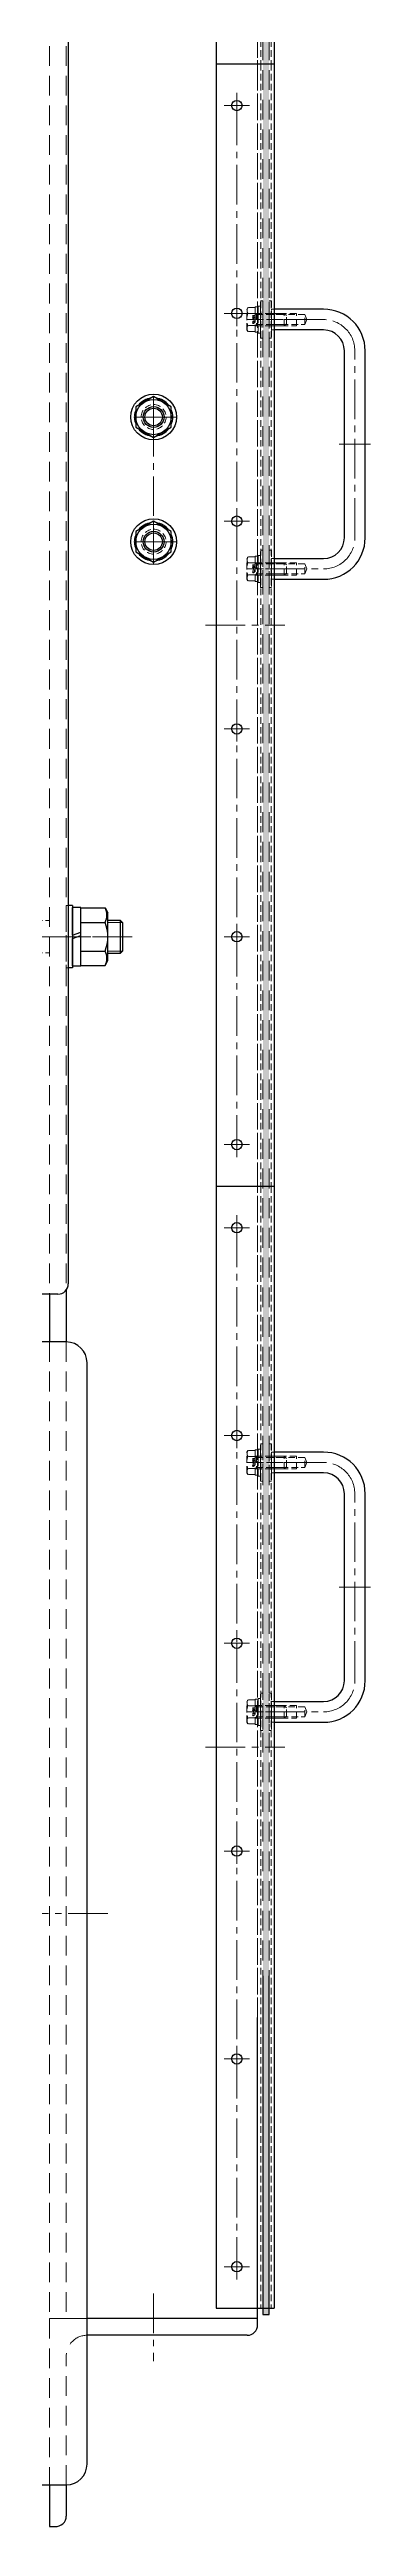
# Model space of a CAD drawing. Header units: millimetres. Extents: x 0 to 51411, y 0 to 16902.
# Drawn here: x 5429 to 5584, y 13201 to 14393 of the extents above; entities that cross this region are included whole.
import ezdxf

# ---------------------------------------------------------------- set-up
doc = ezdxf.new("R2010")
doc.units = ezdxf.units.MM
doc.linetypes.add('CENTER2', pattern=[28.575, 19.05, -3.175, 3.175, -3.175])
doc.linetypes.add('HIDDEN2', pattern=[4.7625, 3.175, -1.5875])
for name, color, linetype, lineweight in [('01_外形線', 7, 'Continuous', 25), ('02_細線', 5, 'Continuous', 13), ('03_かくれ線', 6, 'HIDDEN2', 13), ('04_中心線', 1, 'CENTER2', 9)]:
    doc.layers.add(name, color=color, linetype=linetype, lineweight=lineweight)
doc.styles.add('寸法用', font='simplex.shx', dxfattribs={"width": 0.8, "bigfont": '@extfont2.shx'})

# ---------------------------------------------------------------- blocks, each defined once
blk = doc.blocks.new('*U1436')
at = {"layer": '04_中心線', "color": 0, "linetype": 'CENTER2', "transparency": 16777216}
for p, q in [((-9.5, 0), (-1.2, 0)), ((0, 1.2), (0, 9.5)), ((1.2, 0), (9.5, 0)), ((0, -9.5), (0, -1.2))]:
    blk.add_line(p, q, dxfattribs=at)
at = {"layer": '04_中心線', "color": 0, "linetype": 'Continuous', "transparency": 16777216}
for p, q in [((-0.6, 0), (0.6, 0)), ((0, -0.6), (0, 0.6))]:
    blk.add_line(p, q, dxfattribs=at)
blk = doc.blocks.new('*U1480')
at = {"layer": '04_中心線', "color": 0, "linetype": 'CENTER2', "transparency": 16777216}
for p, q in [((-9.5, 0), (-1.2, 0)), ((0, 1.2), (0, 9.5)), ((1.2, 0), (9.5, 0)), ((0, -9.5), (0, -1.2))]:
    blk.add_line(p, q, dxfattribs=at)
at = {"layer": '04_中心線', "color": 0, "linetype": 'Continuous', "transparency": 16777216}
for p, q in [((-0.6, 0), (0.6, 0)), ((0, -0.6), (0, 0.6))]:
    blk.add_line(p, q, dxfattribs=at)
blk = doc.blocks.new('*U1475')
at = {"layer": '04_中心線', "color": 0, "linetype": 'CENTER2', "transparency": 16777216}
for p, q in [((-6.1, 0), (-0.5, 0)), ((0, 0.5), (0, 6.1)), ((0.5, 0), (6.1, 0)), ((0, -6.1), (0, -0.5))]:
    blk.add_line(p, q, dxfattribs=at)
at = {"layer": '04_中心線', "color": 0, "linetype": 'Continuous', "transparency": 16777216}
for p, q in [((-0.3, 0), (0.3, 0)), ((0, -0.3), (0, 0.3))]:
    blk.add_line(p, q, dxfattribs=at)
blk = doc.blocks.new('*U1476')
at = {"layer": '04_中心線', "color": 0, "linetype": 'CENTER2', "transparency": 16777216}
for p, q in [((-6.1, 0), (-0.5, 0)), ((0, 0.5), (0, 6.1)), ((0.5, 0), (6.1, 0)), ((0, -6.1), (0, -0.5))]:
    blk.add_line(p, q, dxfattribs=at)
at = {"layer": '04_中心線', "color": 0, "linetype": 'Continuous', "transparency": 16777216}
for p, q in [((-0.3, 0), (0.3, 0)), ((0, -0.3), (0, 0.3))]:
    blk.add_line(p, q, dxfattribs=at)
blk = doc.blocks.new('*U1477')
at = {"layer": '04_中心線', "color": 0, "linetype": 'CENTER2', "transparency": 16777216}
for p, q in [((-6.1, 0), (-0.5, 0)), ((0, 0.5), (0, 6.1)), ((0.5, 0), (6.1, 0)), ((0, -6.1), (0, -0.5))]:
    blk.add_line(p, q, dxfattribs=at)
at = {"layer": '04_中心線', "color": 0, "linetype": 'Continuous', "transparency": 16777216}
for p, q in [((-0.3, 0), (0.3, 0)), ((0, -0.3), (0, 0.3))]:
    blk.add_line(p, q, dxfattribs=at)
blk = doc.blocks.new('*U1442')
at = {"layer": '04_中心線', "color": 0, "linetype": 'CENTER2', "transparency": 16777216}
for p, q in [((-6.1, 0), (-0.5, 0)), ((0, 0.5), (0, 6.1)), ((0.5, 0), (6.1, 0)), ((0, -6.1), (0, -0.5))]:
    blk.add_line(p, q, dxfattribs=at)
at = {"layer": '04_中心線', "color": 0, "linetype": 'Continuous', "transparency": 16777216}
for p, q in [((-0.3, 0), (0.3, 0)), ((0, -0.3), (0, 0.3))]:
    blk.add_line(p, q, dxfattribs=at)
blk = doc.blocks.new('*U1443')
at = {"layer": '04_中心線', "color": 0, "linetype": 'CENTER2', "transparency": 16777216}
for p, q in [((-6.1, 0), (-0.5, 0)), ((0, 0.5), (0, 6.1)), ((0.5, 0), (6.1, 0)), ((0, -6.1), (0, -0.5))]:
    blk.add_line(p, q, dxfattribs=at)
at = {"layer": '04_中心線', "color": 0, "linetype": 'Continuous', "transparency": 16777216}
for p, q in [((-0.3, 0), (0.3, 0)), ((0, -0.3), (0, 0.3))]:
    blk.add_line(p, q, dxfattribs=at)
blk = doc.blocks.new('*U1444')
at = {"layer": '04_中心線', "color": 0, "linetype": 'CENTER2', "transparency": 16777216}
for p, q in [((-6.1, 0), (-0.5, 0)), ((0, 0.5), (0, 6.1)), ((0.5, 0), (6.1, 0)), ((0, -6.1), (0, -0.5))]:
    blk.add_line(p, q, dxfattribs=at)
at = {"layer": '04_中心線', "color": 0, "linetype": 'Continuous', "transparency": 16777216}
for p, q in [((-0.3, 0), (0.3, 0)), ((0, -0.3), (0, 0.3))]:
    blk.add_line(p, q, dxfattribs=at)
blk = doc.blocks.new('*U1494')
at = {"layer": '04_中心線', "color": 0, "linetype": 'CENTER2', "transparency": 16777216}
for p, q in [((-6.1, 0), (-0.5, 0)), ((0, 0.5), (0, 6.1)), ((0.5, 0), (6.1, 0)), ((0, -6.1), (0, -0.5))]:
    blk.add_line(p, q, dxfattribs=at)
at = {"layer": '04_中心線', "color": 0, "linetype": 'Continuous', "transparency": 16777216}
for p, q in [((-0.3, 0), (0.3, 0)), ((0, -0.3), (0, 0.3))]:
    blk.add_line(p, q, dxfattribs=at)
blk = doc.blocks.new('*U1495')
at = {"layer": '04_中心線', "color": 0, "linetype": 'CENTER2', "transparency": 16777216}
for p, q in [((-6.1, 0), (-0.5, 0)), ((0, 0.5), (0, 6.1)), ((0.5, 0), (6.1, 0)), ((0, -6.1), (0, -0.5))]:
    blk.add_line(p, q, dxfattribs=at)
at = {"layer": '04_中心線', "color": 0, "linetype": 'Continuous', "transparency": 16777216}
for p, q in [((-0.3, 0), (0.3, 0)), ((0, -0.3), (0, 0.3))]:
    blk.add_line(p, q, dxfattribs=at)
blk = doc.blocks.new('*U1496')
at = {"layer": '04_中心線', "color": 0, "linetype": 'CENTER2', "transparency": 16777216}
for p, q in [((-6.1, 0), (-0.5, 0)), ((0, 0.5), (0, 6.1)), ((0.5, 0), (6.1, 0)), ((0, -6.1), (0, -0.5))]:
    blk.add_line(p, q, dxfattribs=at)
at = {"layer": '04_中心線', "color": 0, "linetype": 'Continuous', "transparency": 16777216}
for p, q in [((-0.3, 0), (0.3, 0)), ((0, -0.3), (0, 0.3))]:
    blk.add_line(p, q, dxfattribs=at)
blk = doc.blocks.new('*U1478')
at = {"layer": '04_中心線', "color": 0, "linetype": 'CENTER2', "transparency": 16777216}
for p, q in [((-6.1, 0), (-0.5, 0)), ((0, 0.5), (0, 6.1)), ((0.5, 0), (6.1, 0)), ((0, -6.1), (0, -0.5))]:
    blk.add_line(p, q, dxfattribs=at)
at = {"layer": '04_中心線', "color": 0, "linetype": 'Continuous', "transparency": 16777216}
for p, q in [((-0.3, 0), (0.3, 0)), ((0, -0.3), (0, 0.3))]:
    blk.add_line(p, q, dxfattribs=at)
blk = doc.blocks.new('*U1479')
at = {"layer": '04_中心線', "color": 0, "linetype": 'CENTER2', "transparency": 16777216}
for p, q in [((-6.1, 0), (-0.5, 0)), ((0, 0.5), (0, 6.1)), ((0.5, 0), (6.1, 0)), ((0, -6.1), (0, -0.5))]:
    blk.add_line(p, q, dxfattribs=at)
at = {"layer": '04_中心線', "color": 0, "linetype": 'Continuous', "transparency": 16777216}
for p, q in [((-0.3, 0), (0.3, 0)), ((0, -0.3), (0, 0.3))]:
    blk.add_line(p, q, dxfattribs=at)
blk = doc.blocks.new('*U1493')
at = {"layer": '04_中心線', "color": 0, "linetype": 'CENTER2', "transparency": 16777216}
for p, q in [((-6.1, 0), (-0.5, 0)), ((0, 0.5), (0, 6.1)), ((0.5, 0), (6.1, 0)), ((0, -6.1), (0, -0.5))]:
    blk.add_line(p, q, dxfattribs=at)
at = {"layer": '04_中心線', "color": 0, "linetype": 'Continuous', "transparency": 16777216}
for p, q in [((-0.3, 0), (0.3, 0)), ((0, -0.3), (0, 0.3))]:
    blk.add_line(p, q, dxfattribs=at)

msp = doc.modelspace()

# ---------------------------------------------------------------- hatches: boundary and pattern name
at = {"transparency": 33554483}
h = msp.add_hatch(color=256, dxfattribs=at)
h.dxf.hatch_style = 1
h.paths.add_polyline_path([(5531.964, 13302.899), (5531.964, 13465.9), (5534.964, 13465.9), (5534.964, 13302.899)])
at = {"layer": '03_かくれ線', "transparency": 33554495}
h = msp.add_hatch(color=256, dxfattribs=at)
h.dxf.hatch_style = 1
h.paths.add_polyline_path([(5531.964, 13465.9), (5531.964, 14925.9), (5534.964, 14925.9), (5534.964, 13465.9)])

# ---------------------------------------------------------------- linework, layer by layer
msp.add_lwpolyline([(5531.964, 13465.9), (5531.964, 13302.899), (5534.964, 13302.899), (5534.964, 13465.9)])
at = {"layer": '01_外形線'}
for p, q in [((5438.467, 15402.91), (5438.467, 13798.91)), ((5509.467, 14925.9), (5509.467, 14385.9)), ((5537.467, 14925.9), (5537.467, 14385.9)), ((5509.467, 14385.9), (5537.467, 14385.9)), ((5509.467, 14385.9), (5537.467, 14385.9)), ((5509.467, 14385.9), (5509.467, 13845.9)), ((5537.467, 14385.9), (5537.467, 13845.9)), ((5561.164, 14267.9), (5537.464, 14267.9)), ((5561.164, 14257.9), (5537.464, 14257.9)), ((5571.164, 14157.9), (5571.164, 14247.9)), ((5581.164, 14157.9), (5581.164, 14247.9)), ((5537.464, 14147.9), (5561.164, 14147.9)), ((5537.464, 14137.9), (5561.164, 14137.9)), ((5457.467, 13973.917), (5463.384, 13973.917)), ((5463.384, 13973.917), (5464.467, 13972.835)), ((5463.384, 13973.917), (5463.384, 13957.917)), ((5464.467, 13972.835), (5464.467, 13959)), ((5463.384, 13957.917), (5457.467, 13957.917)), ((5464.467, 13959), (5463.384, 13957.917)), ((5509.467, 13845.9), (5537.467, 13845.9)), ((5509.467, 13845.9), (5537.467, 13845.9)), ((5509.467, 13845.9), (5509.467, 13305.9)), ((5537.467, 13845.9), (5537.467, 13305.9)), ((5433.467, 13793.91), (5425.467, 13793.91)), ((5429.467, 13793.91), (5429.467, 13792.91)), ((5429.467, 13792.91), (5429.467, 13770.909)), ((5437.467, 13795.91), (5437.467, 13792.91)), ((5437.467, 13792.91), (5437.467, 13770.909)), ((5561.164, 13717.9), (5537.464, 13717.9)), ((5561.164, 13707.9), (5537.464, 13707.9)), ((5571.164, 13607.9), (5571.164, 13697.9)), ((5581.164, 13607.9), (5581.164, 13697.9)), ((5537.464, 13597.9), (5561.164, 13597.9)), ((5537.464, 13587.9), (5561.164, 13587.9)), ((5529.467, 13300.91), (5529.467, 13445.9)), ((5509.467, 13305.9), (5537.467, 13305.9)), ((5529.467, 13300.91), (5447.467, 13300.91)), ((5529.467, 13300.91), (5447.467, 13300.91)), ((5524.467, 13292.91), (5447.467, 13292.91)), ((5529.467, 13297.91), (5529.467, 13300.91)), ((5429.467, 13220.911), (5429.467, 13200.91)), ((5437.467, 13220.911), (5437.467, 13205.91)), ((5429.467, 13200.91), (5432.467, 13200.91))]:
    msp.add_line(p, q, dxfattribs=at)
for points in [[(5479.467, 14225.825), (5470.967, 14220.917)], [(5470.967, 14220.917), (5470.967, 14211.103)], [(5487.967, 14220.917), (5479.467, 14225.825)], [(5487.967, 14211.103), (5487.967, 14220.917)], [(5470.967, 14216.385), (5470.275, 14216.385)], [(5470.967, 14215.635), (5470.275, 14215.635)], [(5470.967, 14211.103), (5479.467, 14206.195)], [(5479.467, 14206.195), (5487.967, 14211.103)], [(5479.467, 14165.825), (5470.967, 14160.917)], [(5470.967, 14160.917), (5470.967, 14151.103)], [(5487.967, 14160.917), (5479.467, 14165.825)], [(5487.967, 14151.103), (5487.967, 14160.917)], [(5470.967, 14156.385), (5470.275, 14156.385)], [(5470.967, 14155.635), (5470.275, 14155.635)], [(5470.967, 14151.103), (5479.467, 14146.195)], [(5479.467, 14146.195), (5487.967, 14151.103)], [(5440.467, 13980.91), (5438.467, 13980.91)], [(5440.467, 13980.91), (5440.467, 13950.91)], [(5440.467, 13966.71), (5440.467, 13979.91)], [(5444.467, 13979.91), (5440.467, 13979.91)], [(5444.467, 13968.166), (5444.467, 13979.91)], [(5444.467, 13952.054), (5444.467, 13979.766)], [(5444.467, 13979.766), (5456.106, 13979.766)], [(5444.467, 13972.838), (5456.106, 13972.838)], [(5456.106, 13979.766), (5457.467, 13977.41)], [(5457.467, 13954.41), (5457.467, 13977.41)], [(5440.467, 13966.71), (5444.467, 13968.166)], [(5440.467, 13965.11), (5444.467, 13966.566)], [(5440.467, 13951.91), (5440.467, 13965.11)], [(5444.467, 13951.91), (5444.467, 13966.566)], [(5444.467, 13958.982), (5456.106, 13958.982)], [(5440.467, 13950.91), (5438.467, 13950.91)], [(5440.467, 13951.91), (5444.467, 13951.91)], [(5444.467, 13952.054), (5456.106, 13952.054)], [(5456.106, 13952.054), (5457.467, 13954.41)]]:
    msp.add_lwpolyline(points, dxfattribs=at)
for points in [[(5478.265, 14225.131, 0.19886685), (5472.169, 14221.611)], [(5486.765, 14221.611, 0.19886685), (5480.669, 14225.131)], [(5470.967, 14219.53, 0.08818739), (5470.275, 14216.385)], [(5470.275, 14215.635, 0.08818739), (5470.967, 14212.49)], [(5472.169, 14210.409, 0.19886685), (5478.265, 14206.889)], [(5480.669, 14206.889, 0.19886685), (5486.765, 14210.409)], [(5487.967, 14212.49, 0.19886685), (5487.967, 14219.53)], [(5478.265, 14165.131, 0.19886685), (5472.169, 14161.611)], [(5486.765, 14161.611, 0.19886685), (5480.669, 14165.131)], [(5470.967, 14159.53, 0.08818739), (5470.275, 14156.385)], [(5470.275, 14155.635, 0.08818739), (5470.967, 14152.49)], [(5472.169, 14150.409, 0.19886685), (5478.265, 14146.889)], [(5480.669, 14146.889, 0.19886685), (5486.765, 14150.409)], [(5487.967, 14152.49, 0.19886685), (5487.967, 14159.53)], [(5456.106, 13972.838, 0.26794907), (5456.106, 13979.766)], [(5456.106, 13958.982, 0.19636667), (5456.106, 13972.838)], [(5456.106, 13952.054, 0.26794907), (5456.106, 13958.982)]]:
    msp.add_lwpolyline(points, format="xyb", dxfattribs=at)
msp.add_lwpolyline([(4739.467, 13760.909), (4739.467, 13230.911, 0.41421356), (4749.467, 13220.911), (5437.467, 13220.911, 0.41421356), (5447.467, 13230.911), (5447.467, 13760.909, 0.41421356), (5437.467, 13770.909), (4749.467, 13770.909, 0.41421356)], format="xyb", close=True, dxfattribs=at)
for centre, radius in [((5519.467, 14365.9), 2.5), ((5519.467, 14265.9), 2.5), ((5479.467, 14216.01), 11), ((5479.467, 14216.01), 8.5), ((5479.467, 14216.01), 5), ((5479.467, 14216.01), 4.188), ((5479.467, 14156.01), 11), ((5479.467, 14156.01), 8.5), ((5479.467, 14156.01), 5), ((5479.467, 14156.01), 4.188), ((5519.467, 14165.9), 2.5), ((5519.467, 14065.9), 2.5), ((5519.467, 13965.9), 2.5), ((5519.467, 13865.9), 2.5), ((5519.467, 13825.9), 2.5), ((5519.467, 13725.9), 2.5), ((5519.467, 13625.9), 2.5), ((5519.467, 13525.9), 2.5), ((5519.467, 13425.9), 2.5), ((5519.467, 13325.9), 2.5)]:
    msp.add_circle(centre, radius, dxfattribs=at)
for centre, radius, start, end in [((5561.164, 14247.9), 20, 0, 90), ((5561.164, 14247.9), 10, 0, 90), ((5561.164, 14157.9), 20, 270, 0), ((5561.164, 14157.9), 10, 270, 0), ((5433.467, 13798.91), 5, 270, 0), ((5561.164, 13697.9), 20, 0, 90), ((5561.164, 13697.9), 10, 0, 90), ((5561.164, 13607.9), 20, 270, 0), ((5561.164, 13607.9), 10, 270, 0), ((5524.467, 13297.91), 5, 270, 0), ((5432.467, 13205.91), 5, 265.961592, 0)]:
    msp.add_arc(centre, radius, start, end, dxfattribs=at)
at = {"layer": '02_細線'}
for p, q in [((5464.467, 13972.835), (5457.467, 13972.835)), ((5464.467, 13959), (5457.467, 13959))]:
    msp.add_line(p, q, dxfattribs=at)
at = {"layer": '03_かくれ線', "ltscale": 3}
for p, q in [((5429.467, 15408.91), (5429.467, 13792.91)), ((5437.467, 15408.91), (5437.467, 13792.91)), ((5529.467, 13445.9), (5529.467, 14925.9)), ((5531.964, 14925.9), (5531.964, 13465.9)), ((5534.964, 14925.9), (5534.964, 13465.9)), ((5537.464, 14267.9), (5536.164, 14267.9)), ((5537.464, 14257.9), (5536.164, 14257.9)), ((5537.464, 14147.9), (5536.164, 14147.9)), ((5537.464, 14137.9), (5536.164, 14137.9)), ((5429.467, 13770.909), (5429.467, 13300.91)), ((5437.467, 13770.909), (5437.467, 13300.91)), ((5537.464, 13717.9), (5536.164, 13717.9)), ((5537.464, 13707.9), (5536.164, 13707.9)), ((5537.464, 13597.9), (5536.164, 13597.9)), ((5537.464, 13587.9), (5536.164, 13587.9)), ((5429.467, 13300.91), (5447.467, 13300.91)), ((5429.467, 13300.91), (5429.467, 13220.911)), ((5447.467, 13300.91), (5429.467, 13300.91)), ((5437.467, 13220.911), (5437.467, 13282.91))]:
    msp.add_line(p, q, dxfattribs=at)
at = {"layer": '03_かくれ線'}
for p, q in [((5529.467, 14925.9), (5529.467, 14385.9)), ((5530.967, 14925.9), (5530.967, 14385.9)), ((5535.967, 14925.9), (5535.967, 14385.9)), ((5529.467, 14385.9), (5529.467, 13845.9)), ((5530.967, 14385.9), (5530.967, 13845.9)), ((5535.967, 14385.9), (5535.967, 13845.9)), ((5536.164, 14257.9), (5536.164, 14267.9)), ((5536.164, 14137.9), (5536.164, 14147.9)), ((5389.467, 13973.712), (5429.467, 13973.712)), ((5389.467, 13958.123), (5429.467, 13958.123)), ((5529.467, 13845.9), (5529.467, 13305.9)), ((5530.967, 13845.9), (5530.967, 13305.9)), ((5535.967, 13845.9), (5535.967, 13305.9)), ((5536.164, 13707.9), (5536.164, 13717.9)), ((5536.164, 13587.9), (5536.164, 13597.9))]:
    msp.add_line(p, q, dxfattribs=at)
for points in [[(5524.769, 14268.673), (5524.264, 14267.8)], [(5524.264, 14258), (5524.264, 14267.8)], [(5528.264, 14268.673), (5524.769, 14268.673)], [(5528.264, 14263.746), (5528.264, 14269)], [(5528.264, 14269), (5529.764, 14269)], [(5528.264, 14257.126), (5528.264, 14268.673)], [(5528.264, 14257.126), (5528.264, 14268.673)], [(5529.764, 14263.2), (5529.764, 14269)], [(5524.264, 14262.9), (5543.264, 14262.9)], [(5524.769, 14257.126), (5524.264, 14258)], [(5528.264, 14265.786), (5524.769, 14265.786)], [(5528.264, 14260.013), (5524.769, 14260.013)], [(5528.264, 14257.126), (5524.769, 14257.126)], [(5528.264, 14265.9), (5542.264, 14265.9)], [(5528.864, 14265.3), (5528.264, 14265.9)], [(5529.764, 14263.2), (5528.264, 14263.746)], [(5528.264, 14256.8), (5528.264, 14263.146)], [(5529.764, 14262.6), (5528.264, 14263.146)], [(5528.864, 14260.5), (5528.264, 14259.9)], [(5528.264, 14259.9), (5542.264, 14259.9)], [(5529.764, 14256.8), (5528.264, 14256.8)], [(5528.864, 14265.9), (5528.864, 14259.9)], [(5528.864, 14265.3), (5542.864, 14265.3)], [(5528.864, 14260.5), (5542.864, 14260.5)], [(5529.764, 14256.8), (5529.764, 14262.6)], [(5536.164, 14259.9), (5548.164, 14259.9), (5548.164, 14265.9), (5536.164, 14265.9)], [(5536.164, 14260.5), (5552.164, 14260.5), (5552.164, 14265.3), (5536.164, 14265.3)], [(5542.264, 14265.9), (5543.264, 14264.9)], [(5542.264, 14259.9), (5542.264, 14265.9)], [(5542.264, 14259.9), (5543.264, 14260.9)], [(5543.264, 14260.9), (5543.264, 14264.9)], [(5552.164, 14260.5), (5553.158, 14262.9), (5552.164, 14265.3)], [(5524.769, 14148.673), (5524.264, 14147.8)], [(5528.264, 14148.673), (5524.769, 14148.673)], [(5528.264, 14143.746), (5528.264, 14149)], [(5528.264, 14149), (5529.764, 14149)], [(5528.264, 14137.126), (5528.264, 14148.673)], [(5528.264, 14137.126), (5528.264, 14148.673)], [(5529.764, 14143.2), (5529.764, 14149)], [(5524.264, 14138), (5524.264, 14147.8)], [(5524.264, 14142.9), (5543.264, 14142.9)], [(5524.769, 14137.126), (5524.264, 14138)], [(5528.264, 14145.786), (5524.769, 14145.786)], [(5528.264, 14140.013), (5524.769, 14140.013)], [(5528.264, 14137.126), (5524.769, 14137.126)], [(5528.264, 14145.9), (5542.264, 14145.9)], [(5528.864, 14145.3), (5528.264, 14145.9)], [(5529.764, 14143.2), (5528.264, 14143.746)], [(5528.264, 14136.8), (5528.264, 14143.146)], [(5529.764, 14142.6), (5528.264, 14143.146)], [(5528.864, 14140.5), (5528.264, 14139.9)], [(5528.264, 14139.9), (5542.264, 14139.9)], [(5529.764, 14136.8), (5528.264, 14136.8)], [(5528.864, 14145.9), (5528.864, 14139.9)], [(5528.864, 14145.3), (5542.864, 14145.3)], [(5528.864, 14140.5), (5542.864, 14140.5)], [(5529.764, 14136.8), (5529.764, 14142.6)], [(5536.164, 14139.9), (5548.164, 14139.9), (5548.164, 14145.9), (5536.164, 14145.9)], [(5536.164, 14140.5), (5552.164, 14140.5), (5552.164, 14145.3), (5536.164, 14145.3)], [(5542.264, 14145.9), (5543.264, 14144.9)], [(5542.264, 14139.9), (5542.264, 14145.9)], [(5542.264, 14139.9), (5543.264, 14140.9)], [(5543.264, 14140.9), (5543.264, 14144.9)], [(5552.164, 14140.5), (5553.158, 14142.9), (5552.164, 14145.3)], [(5437.467, 13980.91), (5437.467, 13950.91)], [(5438.467, 13980.91), (5437.467, 13980.91)], [(5438.467, 13950.91), (5437.467, 13950.91)], [(5524.769, 13718.673), (5524.264, 13717.8)], [(5524.264, 13708), (5524.264, 13717.8)], [(5524.264, 13712.9), (5543.264, 13712.9)], [(5524.769, 13707.126), (5524.264, 13708)], [(5528.264, 13718.673), (5524.769, 13718.673)], [(5528.264, 13715.786), (5524.769, 13715.786)], [(5528.264, 13710.013), (5524.769, 13710.013)], [(5528.264, 13713.746), (5528.264, 13719)], [(5528.264, 13719), (5529.764, 13719)], [(5528.264, 13707.126), (5528.264, 13718.673)], [(5528.264, 13707.126), (5528.264, 13718.673)], [(5528.264, 13715.9), (5542.264, 13715.9)], [(5528.864, 13715.3), (5528.264, 13715.9)], [(5529.764, 13713.2), (5528.264, 13713.746)], [(5528.264, 13706.8), (5528.264, 13713.146)], [(5529.764, 13712.6), (5528.264, 13713.146)], [(5528.864, 13710.5), (5528.264, 13709.9)], [(5528.264, 13709.9), (5542.264, 13709.9)], [(5528.864, 13715.9), (5528.864, 13709.9)], [(5528.864, 13715.3), (5542.864, 13715.3)], [(5528.864, 13710.5), (5542.864, 13710.5)], [(5529.764, 13713.2), (5529.764, 13719)], [(5529.764, 13706.8), (5529.764, 13712.6)], [(5536.164, 13709.9), (5548.164, 13709.9), (5548.164, 13715.9), (5536.164, 13715.9)], [(5536.164, 13710.5), (5552.164, 13710.5), (5552.164, 13715.3), (5536.164, 13715.3)], [(5542.264, 13715.9), (5543.264, 13714.9)], [(5542.264, 13709.9), (5542.264, 13715.9)], [(5542.264, 13709.9), (5543.264, 13710.9)], [(5543.264, 13710.9), (5543.264, 13714.9)], [(5552.164, 13710.5), (5553.158, 13712.9), (5552.164, 13715.3)], [(5528.264, 13707.126), (5524.769, 13707.126)], [(5529.764, 13706.8), (5528.264, 13706.8)], [(5524.769, 13598.673), (5524.264, 13597.8)], [(5524.264, 13588), (5524.264, 13597.8)], [(5524.264, 13592.9), (5543.264, 13592.9)], [(5528.264, 13598.673), (5524.769, 13598.673)], [(5528.264, 13595.786), (5524.769, 13595.786)], [(5528.264, 13590.013), (5524.769, 13590.013)], [(5528.264, 13593.746), (5528.264, 13599)], [(5528.264, 13599), (5529.764, 13599)], [(5528.264, 13587.126), (5528.264, 13598.673)], [(5528.264, 13587.126), (5528.264, 13598.673)], [(5528.264, 13595.9), (5542.264, 13595.9)], [(5528.864, 13595.3), (5528.264, 13595.9)], [(5529.764, 13593.2), (5528.264, 13593.746)], [(5528.264, 13586.8), (5528.264, 13593.146)], [(5529.764, 13592.6), (5528.264, 13593.146)], [(5528.864, 13590.5), (5528.264, 13589.9)], [(5528.264, 13589.9), (5542.264, 13589.9)], [(5528.864, 13595.9), (5528.864, 13589.9)], [(5528.864, 13595.3), (5542.864, 13595.3)], [(5528.864, 13590.5), (5542.864, 13590.5)], [(5529.764, 13593.2), (5529.764, 13599)], [(5529.764, 13586.8), (5529.764, 13592.6)], [(5536.164, 13589.9), (5548.164, 13589.9), (5548.164, 13595.9), (5536.164, 13595.9)], [(5536.164, 13590.5), (5552.164, 13590.5), (5552.164, 13595.3), (5536.164, 13595.3)], [(5542.264, 13595.9), (5543.264, 13594.9)], [(5542.264, 13589.9), (5542.264, 13595.9)], [(5542.264, 13589.9), (5543.264, 13590.9)], [(5543.264, 13590.9), (5543.264, 13594.9)], [(5552.164, 13590.5), (5553.158, 13592.9), (5552.164, 13595.3)], [(5524.769, 13587.126), (5524.264, 13588)], [(5528.264, 13587.126), (5524.769, 13587.126)], [(5529.764, 13586.8), (5528.264, 13586.8)]]:
    msp.add_lwpolyline(points, dxfattribs=at)
for points in [[(5524.769, 14265.786, -0.26794907), (5524.769, 14268.673)], [(5524.769, 14260.013, -0.1747), (5524.769, 14265.786)], [(5524.769, 14257.126, -0.26794907), (5524.769, 14260.013)], [(5524.769, 14145.786, -0.26794907), (5524.769, 14148.673)], [(5524.769, 14140.013, -0.1747), (5524.769, 14145.786)], [(5524.769, 14137.126, -0.26794907), (5524.769, 14140.013)], [(5524.769, 13710.013, -0.1747), (5524.769, 13715.786)], [(5524.769, 13715.786, -0.26794907), (5524.769, 13718.673)], [(5524.769, 13707.126, -0.26794907), (5524.769, 13710.013)], [(5524.769, 13590.013, -0.1747), (5524.769, 13595.786)], [(5524.769, 13595.786, -0.26794907), (5524.769, 13598.673)], [(5524.769, 13587.126, -0.26794907), (5524.769, 13590.013)]]:
    msp.add_lwpolyline(points, format="xyb", dxfattribs=at)
for points in [[(5530.764, 14269.4), (5530.764, 14256.4), (5529.764, 14256.4), (5529.764, 14269.4)], [(5530.764, 14253.9), (5530.764, 14271.9), (5531.964, 14271.9), (5531.964, 14253.9)], [(5534.964, 14253.9), (5534.964, 14271.9), (5536.164, 14271.9), (5536.164, 14253.9)], [(5530.764, 14149.4), (5530.764, 14136.4), (5529.764, 14136.4), (5529.764, 14149.4)], [(5530.764, 14133.9), (5530.764, 14151.9), (5531.964, 14151.9), (5531.964, 14133.9)], [(5534.964, 14133.9), (5534.964, 14151.9), (5536.164, 14151.9), (5536.164, 14133.9)], [(5530.764, 13719.4), (5530.764, 13706.4), (5529.764, 13706.4), (5529.764, 13719.4)], [(5530.764, 13703.9), (5530.764, 13721.9), (5531.964, 13721.9), (5531.964, 13703.9)], [(5534.964, 13703.9), (5534.964, 13721.9), (5536.164, 13721.9), (5536.164, 13703.9)], [(5530.764, 13583.9), (5530.764, 13601.9), (5531.964, 13601.9), (5531.964, 13583.9)], [(5534.964, 13583.9), (5534.964, 13601.9), (5536.164, 13601.9), (5536.164, 13583.9)], [(5530.764, 13599.4), (5530.764, 13586.4), (5529.764, 13586.4), (5529.764, 13599.4)]]:
    msp.add_lwpolyline(points, close=True, dxfattribs=at)
for centre in [(5479.467, 14216.01), (5479.467, 14156.01)]:
    msp.add_circle(centre, 6, dxfattribs=at)
at = {"layer": '03_かくれ線', "ltscale": 3}
msp.add_arc((5447.467, 13282.91), 10, 90, 180, dxfattribs=at)
at = {"layer": '04_中心線'}
for p, q in [((5519.467, 14365.9), (5519.467, 13865.9)), ((5561.164, 14262.9), (5533.164, 14262.9)), ((5576.164, 14157.9), (5576.164, 14247.9)), ((5479.467, 14216.01), (5479.467, 14156.01)), ((5583.664, 14202.9), (5568.664, 14202.9)), ((5533.164, 14142.9), (5561.164, 14142.9)), ((5504.467, 14115.9), (5542.467, 14115.9)), ((5434.467, 13965.91), (5418.467, 13965.91)), ((5519.467, 13825.9), (5519.467, 13325.9)), ((5561.164, 13712.9), (5533.164, 13712.9)), ((5576.164, 13607.9), (5576.164, 13697.9)), ((5583.664, 13652.9), (5568.664, 13652.9)), ((5533.164, 13592.9), (5561.164, 13592.9)), ((5504.467, 13575.9), (5542.467, 13575.9)), ((5457.467, 13495.91), (4729.467, 13495.91)), ((5479.467, 13313.016), (5479.467, 13280.462))]:
    msp.add_line(p, q, dxfattribs=at)
for points in [[(5479.467, 14205.01), (5479.467, 14227.01)], [(5490.467, 14216.01), (5468.467, 14216.01)], [(5479.467, 14145.01), (5479.467, 14167.01)], [(5490.467, 14156.01), (5468.467, 14156.01)], [(5437.467, 13965.91), (5384.657, 13965.91)], [(5449.309, 13965.91), (5417.625, 13965.91)], [(5469.152, 13965.91), (5437.467, 13965.91)]]:
    msp.add_lwpolyline(points, dxfattribs=at)
for centre, start, end in [((5561.164, 14247.9), 0, 90), ((5561.164, 14157.9), 270, 0), ((5561.164, 13697.9), 0, 90), ((5561.164, 13607.9), 270, 0)]:
    msp.add_arc(centre, 15, start, end, dxfattribs=at)

# ---------------------------------------------------------------- block references
at = {"layer": '04_中心線', "linetype": 'CENTER2', "rotation": 270}
for name, p in [('*U1475', (5519.467, 14365.9)), ('*U1476', (5519.467, 14265.9)), ('*U1436', (5479.467, 14216.01)), ('*U1480', (5479.467, 14156.01)), ('*U1477', (5519.467, 14165.9)), ('*U1442', (5519.467, 14065.9)), ('*U1443', (5519.467, 13965.9)), ('*U1444', (5519.467, 13865.9)), ('*U1494', (5519.467, 13825.9)), ('*U1495', (5519.467, 13725.9)), ('*U1496', (5519.467, 13625.9)), ('*U1478', (5519.467, 13525.9)), ('*U1479', (5519.467, 13425.9)), ('*U1493', (5519.467, 13325.9))]:
    msp.add_blockref(name, p, dxfattribs=at)

# ---------------------------------------------------------------- texts
at = {"layer": '03_かくれ線', "style": '寸法用', "width": 0.8}
for p in [(5527.03, 14264.974), (5527.03, 14144.974), (5527.03, 13714.974), (5527.03, 13594.974)]:
    msp.add_text('M6×15', height=1, rotation=270, dxfattribs=at).set_placement(p)

doc.saveas('drawing.dxf')
